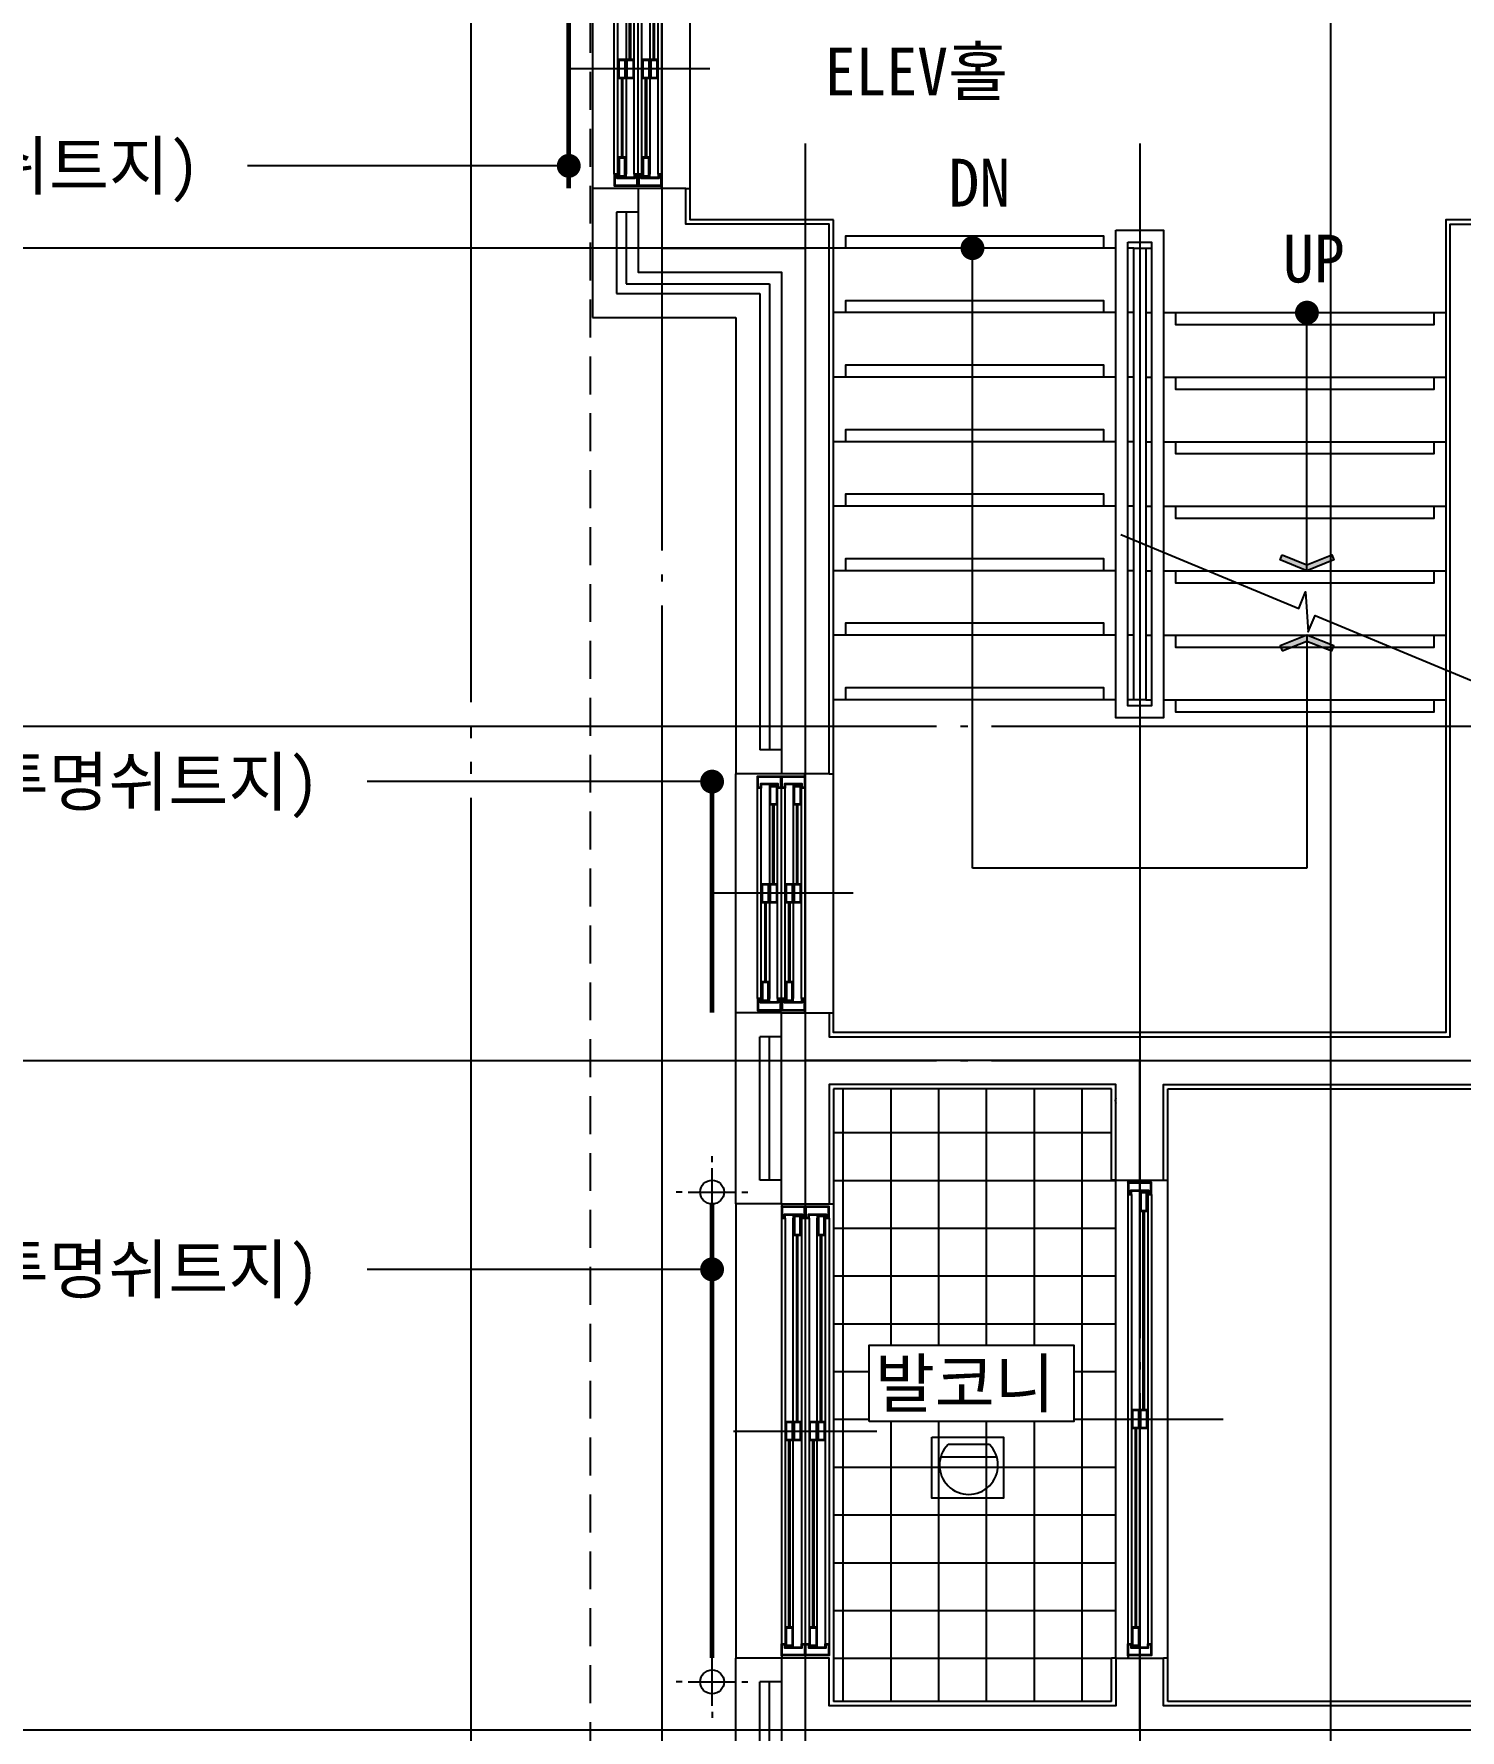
# Model space of a CAD drawing. Header units: millimetres. Extents: x 0 to 42050, y 0 to 29700.
# Drawn here: x 9407 to 15376, y 9952 to 17050 of the extents above; entities that cross this region are included whole.
import ezdxf
from ezdxf.enums import TextEntityAlignment as Align

# ---------------------------------------------------------------- set-up
doc = ezdxf.new("R2010")
doc.units = ezdxf.units.MM
doc.header["$LTSCALE"] = 100
for name, pattern in [('CEN', [52.3, 50, -1, 0.3, -1]), ('DIV', [44, 40, -1, 0.5, -1, 0.5, -1]), ('HID', [2, 1, -1]), ('HIDDEN', [2, 1, -1]), ('HIDDEN2', [4.7625, 3.175, -1.5875])]:
    doc.linetypes.add(name, pattern=pattern)
for name, color, linetype in [('2SEC', 2, 'Continuous'), ('CEN', 1, 'CEN'), ('COL', 2, 'Continuous'), ('COR', 4, 'Continuous'), ('ELE-2', 8, 'Continuous'), ('ETC', 6, 'Continuous'), ('FIN', 6, 'Continuous'), ('HAT', 8, 'Continuous'), ('LAND', 2, 'DIV'), ('ms_sb-건축한계선', 5, 'HIDDEN'), ('RXANNOT', 6, 'Continuous'), ('RXLEADER', 7, 'Continuous'), ('SYMBOL', 7, 'Continuous'), ('TEXT', 3, 'Continuous'), ('WAL', 3, 'Continuous'), ('WID', 4, 'Continuous'), ('WID-S', 3, 'Continuous'), ('감지기', 2, 'Continuous'), ('단열재', 8, 'Continuous'), ('마감선', 8, 'Continuous')]:
    doc.layers.add(name, color=color, linetype=linetype)
doc.layers.add('DEFPOINT', color=171, linetype='Continuous', plot=False)
doc.styles.add('굴림체', font='')
doc.styles.get('굴림체').set_extended_font_data('GulimChe')

# ---------------------------------------------------------------- blocks, each defined once
blk = doc.blocks.new('ertkjelrky')
at = {"layer": 'LAND'}
blk.add_lwpolyline([(17000, -3535.5), (13464.5, 0), (0, 0), (0, -15435.6), (0, -16083), (17000, -16083)], close=True, dxfattribs=at)
at = {"layer": 'ms_sb-건축한계선', "linetype": 'HIDDEN2', "ltscale": 0.5}
blk.add_lwpolyline([(500, -1000), (500, -15583), (16000, -15583)], dxfattribs=at)
blk = doc.blocks.new('RD')
for p, q in [((0, 1.25), (0, 1.5)), ((0, 1), (0, -1)), ((-1.25, 0), (-1.5, 0)), ((-1, 0), (1, 0)), ((1.25, 0), (1.5, 0)), ((0, -1.25), (0, -1.5))]:
    blk.add_line(p, q)
blk.add_circle((0, 0), 0.5)
blk = doc.blocks.new('*B67', base_point=(12245.2, 13921.2))
at = {"layer": 'RXLEADER', "color": 6}
blk.add_lwpolyline([(12195.2, 13921.2), (10800.9, 13921.2)], dxfattribs=at)
at = {"layer": 'RXLEADER', "color": 6, "const_width": 50}
blk.add_lwpolyline([(12270.2, 13921.2, 1), (12220.2, 13921.2, 1)], format="xyb", close=True, dxfattribs=at)
at = {"layer": 'RXANNOT', "color": 3, "style": '굴림체'}
blk.add_text('차면시설(불투명쉬트지)', height=200, dxfattribs=at).set_placement((10600.9, 13921.2), align=Align.MIDDLE_RIGHT)
blk = doc.blocks.new('*B68', base_point=(11645.2, 16498))
at = {"layer": 'RXLEADER', "color": 6, "const_width": 50}
blk.add_lwpolyline([(11670.2, 16498, 1), (11620.2, 16498, 1)], format="xyb", close=True, dxfattribs=at)
at = {"layer": 'RXLEADER', "color": 6}
blk.add_lwpolyline([(11595.2, 16498), (10300.9, 16498)], dxfattribs=at)
at = {"layer": 'RXANNOT', "color": 3, "style": '굴림체'}
blk.add_text('차면시설(불투명쉬트지)', height=200, dxfattribs=at).set_placement((10100.9, 16498), align=Align.MIDDLE_RIGHT)
blk = doc.blocks.new('*B69', base_point=(12245.2, 11880.2))
at = {"layer": 'RXLEADER', "color": 6, "const_width": 50}
blk.add_lwpolyline([(12270.2, 11880.2, 1), (12220.2, 11880.2, 1)], format="xyb", close=True, dxfattribs=at)
at = {"layer": 'RXLEADER', "color": 6}
blk.add_lwpolyline([(12195.2, 11880.2), (10800.9, 11880.2)], dxfattribs=at)
at = {"layer": 'RXANNOT', "color": 3, "style": '굴림체'}
blk.add_text('차면시설(불투명쉬트지)', height=200, dxfattribs=at).set_placement((10600.9, 11880.2), align=Align.MIDDLE_RIGHT)
blk = doc.blocks.new('sdfsfxvc')
at = {"layer": 'ELE-2'}
for p, q in [((76685.2, 13013.7), (76685.2, 13893.7)), ((76701.2, 13013.7), (76701.2, 13893.7)), ((76735.2, 13893.7), (76735.2, 13013.7)), ((76769.2, 13013.7), (76769.2, 13893.7)), ((76785.2, 13013.7), (76785.2, 13893.7)), ((76785.2, 13013.7), (76785.2, 13893.7)), ((76801.2, 13013.7), (76801.2, 13893.7)), ((76835.2, 13893.7), (76835.2, 13013.7)), ((76869.2, 13013.7), (76869.2, 13893.7)), ((76885.2, 13013.7), (76885.2, 13893.7)), ((77085.2, 13453.7), (76485.2, 13453.7))]:
    blk.add_line(p, q, dxfattribs=at)
at = {"layer": 'FIN'}
for centre in [(76888, 13948.7), (76888, 12958.7)]:
    blk.add_arc(centre, 5.74, 119.36498, 240.63502, dxfattribs=at)
at = {"layer": 'WID'}
for p, q in [((76749.7, 13493.7), (76749.7, 13823.7)), ((76754.7, 13493.7), (76754.7, 13823.7)), ((76849.7, 13493.7), (76849.7, 13823.7)), ((76854.7, 13493.7), (76854.7, 13823.7)), ((76715.7, 13413.7), (76715.7, 13083.7)), ((76720.7, 13413.7), (76720.7, 13083.7)), ((76815.7, 13413.7), (76815.7, 13083.7)), ((76820.7, 13413.7), (76820.7, 13083.7))]:
    blk.add_line(p, q, dxfattribs=at)
at = {"layer": 'WID-S'}
for p, q in [((76735.2, 13908.7), (76735.2, 13893.7)), ((76835.2, 13908.7), (76835.2, 13893.7)), ((76735.2, 12998.7), (76735.2, 13013.7)), ((76835.2, 12998.7), (76835.2, 13013.7))]:
    blk.add_line(p, q, dxfattribs=at)
for points in [[(76701.2, 13893.7), (76685.2, 13893.7), (76685.2, 13893.7), (76685.2, 13893.7), (76685.2, 13893.7), (76685.2, 13893.7), (76685.2, 13943.7), (76685.2, 13943.7), (76685.2, 13943.7), (76685.2, 13943.7), (76685.2, 13943.7), (76785.2, 13943.7), (76785.2, 13893.7), (76769.2, 13893.7), (76769.2, 13908.7), (76701.2, 13908.7)], [(76698.2, 13896.7), (76688.2, 13896.7), (76688.2, 13896.7), (76688.2, 13896.7), (76688.2, 13896.7), (76688.2, 13896.7), (76688.2, 13940.7), (76688.2, 13940.7), (76688.2, 13940.7), (76688.2, 13940.7), (76688.2, 13940.7), (76782.2, 13940.7), (76782.2, 13896.7), (76772.2, 13896.7), (76772.2, 13911.7), (76698.2, 13911.7)], [(76801.2, 13893.7), (76785.2, 13893.7), (76785.2, 13893.7), (76785.2, 13893.7), (76785.2, 13893.7), (76785.2, 13893.7), (76785.2, 13943.7), (76785.2, 13943.7), (76785.2, 13943.7), (76785.2, 13943.7), (76785.2, 13943.7), (76885.2, 13943.7), (76885.2, 13893.7), (76869.2, 13893.7), (76869.2, 13908.7), (76801.2, 13908.7)], [(76798.2, 13896.7), (76788.2, 13896.7), (76788.2, 13896.7), (76788.2, 13896.7), (76788.2, 13896.7), (76788.2, 13896.7), (76788.2, 13940.7), (76788.2, 13940.7), (76788.2, 13940.7), (76788.2, 13940.7), (76788.2, 13940.7), (76882.2, 13940.7), (76882.2, 13896.7), (76872.2, 13896.7), (76872.2, 13911.7), (76798.2, 13911.7)], [(76767.2, 13823.7), (76737.2, 13823.7), (76737.2, 13903.7), (76767.2, 13903.7)], [(76764.2, 13826.7), (76740.2, 13826.7), (76740.2, 13900.7), (76764.2, 13900.7)], [(76867.2, 13823.7), (76837.2, 13823.7), (76837.2, 13903.7), (76867.2, 13903.7)], [(76864.2, 13826.7), (76840.2, 13826.7), (76840.2, 13900.7), (76864.2, 13900.7)], [(76733.2, 13413.7), (76703.2, 13413.7), (76703.2, 13493.7), (76733.2, 13493.7)], [(76730.2, 13416.7), (76706.2, 13416.7), (76706.2, 13490.7), (76730.2, 13490.7)], [(76767.2, 13413.7), (76737.2, 13413.7), (76737.2, 13493.7), (76767.2, 13493.7)], [(76764.2, 13416.7), (76740.2, 13416.7), (76740.2, 13490.7), (76764.2, 13490.7)], [(76833.2, 13413.7), (76803.2, 13413.7), (76803.2, 13493.7), (76833.2, 13493.7)], [(76830.2, 13416.7), (76806.2, 13416.7), (76806.2, 13490.7), (76830.2, 13490.7)], [(76867.2, 13413.7), (76837.2, 13413.7), (76837.2, 13493.7), (76867.2, 13493.7)], [(76864.2, 13416.7), (76840.2, 13416.7), (76840.2, 13490.7), (76864.2, 13490.7)], [(76733.2, 13083.7), (76703.2, 13083.7), (76703.2, 13003.7), (76733.2, 13003.7)], [(76730.2, 13080.7), (76706.2, 13080.7), (76706.2, 13006.7), (76730.2, 13006.7)], [(76833.2, 13083.7), (76803.2, 13083.7), (76803.2, 13003.7), (76833.2, 13003.7)], [(76830.2, 13080.7), (76806.2, 13080.7), (76806.2, 13006.7), (76830.2, 13006.7)], [(76701.2, 13013.7), (76685.2, 13013.7), (76685.2, 13013.7), (76685.2, 13013.7), (76685.2, 13013.7), (76685.2, 13013.7), (76685.2, 12963.7), (76685.2, 12963.7), (76685.2, 12963.7), (76685.2, 12963.7), (76685.2, 12963.7), (76785.2, 12963.7), (76785.2, 13013.7), (76769.2, 13013.7), (76769.2, 12998.7), (76701.2, 12998.7)], [(76698.2, 13010.7), (76688.2, 13010.7), (76688.2, 13010.7), (76688.2, 13010.7), (76688.2, 13010.7), (76688.2, 13010.7), (76688.2, 12966.7), (76688.2, 12966.7), (76688.2, 12966.7), (76688.2, 12966.7), (76688.2, 12966.7), (76782.2, 12966.7), (76782.2, 13010.7), (76772.2, 13010.7), (76772.2, 12995.7), (76698.2, 12995.7)], [(76801.2, 13013.7), (76785.2, 13013.7), (76785.2, 13013.7), (76785.2, 13013.7), (76785.2, 13013.7), (76785.2, 13013.7), (76785.2, 12963.7), (76785.2, 12963.7), (76785.2, 12963.7), (76785.2, 12963.7), (76785.2, 12963.7), (76885.2, 12963.7), (76885.2, 13013.7), (76869.2, 13013.7), (76869.2, 12998.7), (76801.2, 12998.7)], [(76798.2, 13010.7), (76788.2, 13010.7), (76788.2, 13010.7), (76788.2, 13010.7), (76788.2, 13010.7), (76788.2, 13010.7), (76788.2, 12966.7), (76788.2, 12966.7), (76788.2, 12966.7), (76788.2, 12966.7), (76788.2, 12966.7), (76882.2, 12966.7), (76882.2, 13010.7), (76872.2, 13010.7), (76872.2, 12995.7), (76798.2, 12995.7)]]:
    blk.add_lwpolyline(points, close=True, dxfattribs=at)
blk = doc.blocks.new('dsfsdfdfssxcv')
at = {"layer": 'ELE-2'}
for p, q in [((76085.2, 16463.7), (76085.2, 17343.7)), ((76101.2, 16463.7), (76101.2, 17343.7)), ((76135.2, 17343.7), (76135.2, 16463.7)), ((76169.2, 16463.7), (76169.2, 17343.7)), ((76185.2, 16463.7), (76185.2, 17343.7)), ((76185.2, 16463.7), (76185.2, 17343.7)), ((76201.2, 16463.7), (76201.2, 17343.7)), ((76235.2, 17343.7), (76235.2, 16463.7)), ((76269.2, 16463.7), (76269.2, 17343.7)), ((76285.2, 16463.7), (76285.2, 17343.7)), ((76485.2, 16903.7), (75885.2, 16903.7))]:
    blk.add_line(p, q, dxfattribs=at)
at = {"layer": 'FIN'}
for centre, radius, start, end in [((76288, 17398.7), 5.74, 119.36498, 240.63502), ((76287.9, 16408.7), 5.67, 118.07249, 241.92751)]:
    blk.add_arc(centre, radius, start, end, dxfattribs=at)
at = {"layer": 'WID'}
for p, q in [((76149.7, 16943.7), (76149.7, 17273.7)), ((76154.7, 16943.7), (76154.7, 17273.7)), ((76249.7, 16943.7), (76249.7, 17273.7)), ((76254.7, 16943.7), (76254.7, 17273.7)), ((76115.7, 16863.7), (76115.7, 16533.7)), ((76120.7, 16863.7), (76120.7, 16533.7)), ((76215.7, 16863.7), (76215.7, 16533.7)), ((76220.7, 16863.7), (76220.7, 16533.7))]:
    blk.add_line(p, q, dxfattribs=at)
at = {"layer": 'WID-S'}
for p, q in [((76135.2, 17358.7), (76135.2, 17343.7)), ((76235.2, 17358.7), (76235.2, 17343.7)), ((76135.2, 16448.7), (76135.2, 16463.7)), ((76235.2, 16448.7), (76235.2, 16463.7))]:
    blk.add_line(p, q, dxfattribs=at)
for points in [[(76101.2, 17343.7), (76085.2, 17343.7), (76085.2, 17343.7), (76085.2, 17343.7), (76085.2, 17343.7), (76085.2, 17343.7), (76085.2, 17393.7), (76085.2, 17393.7), (76085.2, 17393.7), (76085.2, 17393.7), (76085.2, 17393.7), (76185.2, 17393.7), (76185.2, 17343.7), (76169.2, 17343.7), (76169.2, 17358.7), (76101.2, 17358.7)], [(76098.2, 17346.7), (76088.2, 17346.7), (76088.2, 17346.7), (76088.2, 17346.7), (76088.2, 17346.7), (76088.2, 17346.7), (76088.2, 17390.7), (76088.2, 17390.7), (76088.2, 17390.7), (76088.2, 17390.7), (76088.2, 17390.7), (76182.2, 17390.7), (76182.2, 17346.7), (76172.2, 17346.7), (76172.2, 17361.7), (76098.2, 17361.7)], [(76201.2, 17343.7), (76185.2, 17343.7), (76185.2, 17343.7), (76185.2, 17343.7), (76185.2, 17343.7), (76185.2, 17343.7), (76185.2, 17393.7), (76185.2, 17393.7), (76185.2, 17393.7), (76185.2, 17393.7), (76185.2, 17393.7), (76285.2, 17393.7), (76285.2, 17343.7), (76269.2, 17343.7), (76269.2, 17358.7), (76201.2, 17358.7)], [(76198.2, 17346.7), (76188.2, 17346.7), (76188.2, 17346.7), (76188.2, 17346.7), (76188.2, 17346.7), (76188.2, 17346.7), (76188.2, 17390.7), (76188.2, 17390.7), (76188.2, 17390.7), (76188.2, 17390.7), (76188.2, 17390.7), (76282.2, 17390.7), (76282.2, 17346.7), (76272.2, 17346.7), (76272.2, 17361.7), (76198.2, 17361.7)], [(76167.2, 17273.7), (76137.2, 17273.7), (76137.2, 17353.7), (76167.2, 17353.7)], [(76164.2, 17276.7), (76140.2, 17276.7), (76140.2, 17350.7), (76164.2, 17350.7)], [(76267.2, 17273.7), (76237.2, 17273.7), (76237.2, 17353.7), (76267.2, 17353.7)], [(76264.2, 17276.7), (76240.2, 17276.7), (76240.2, 17350.7), (76264.2, 17350.7)], [(76133.2, 16863.7), (76103.2, 16863.7), (76103.2, 16943.7), (76133.2, 16943.7)], [(76130.2, 16866.7), (76106.2, 16866.7), (76106.2, 16940.7), (76130.2, 16940.7)], [(76167.2, 16863.7), (76137.2, 16863.7), (76137.2, 16943.7), (76167.2, 16943.7)], [(76164.2, 16866.7), (76140.2, 16866.7), (76140.2, 16940.7), (76164.2, 16940.7)], [(76233.2, 16863.7), (76203.2, 16863.7), (76203.2, 16943.7), (76233.2, 16943.7)], [(76230.2, 16866.7), (76206.2, 16866.7), (76206.2, 16940.7), (76230.2, 16940.7)], [(76267.2, 16863.7), (76237.2, 16863.7), (76237.2, 16943.7), (76267.2, 16943.7)], [(76264.2, 16866.7), (76240.2, 16866.7), (76240.2, 16940.7), (76264.2, 16940.7)], [(76133.2, 16533.7), (76103.2, 16533.7), (76103.2, 16453.7), (76133.2, 16453.7)], [(76130.2, 16530.7), (76106.2, 16530.7), (76106.2, 16456.7), (76130.2, 16456.7)], [(76233.2, 16533.7), (76203.2, 16533.7), (76203.2, 16453.7), (76233.2, 16453.7)], [(76230.2, 16530.7), (76206.2, 16530.7), (76206.2, 16456.7), (76230.2, 16456.7)], [(76101.2, 16463.7), (76085.2, 16463.7), (76085.2, 16463.7), (76085.2, 16463.7), (76085.2, 16463.7), (76085.2, 16463.7), (76085.2, 16413.7), (76085.2, 16413.7), (76085.2, 16413.7), (76085.2, 16413.7), (76085.2, 16413.7), (76185.2, 16413.7), (76185.2, 16463.7), (76169.2, 16463.7), (76169.2, 16448.7), (76101.2, 16448.7)], [(76098.2, 16460.7), (76088.2, 16460.7), (76088.2, 16460.7), (76088.2, 16460.7), (76088.2, 16460.7), (76088.2, 16460.7), (76088.2, 16416.7), (76088.2, 16416.7), (76088.2, 16416.7), (76088.2, 16416.7), (76088.2, 16416.7), (76182.2, 16416.7), (76182.2, 16460.7), (76172.2, 16460.7), (76172.2, 16445.7), (76098.2, 16445.7)], [(76201.2, 16463.7), (76185.2, 16463.7), (76185.2, 16463.7), (76185.2, 16463.7), (76185.2, 16463.7), (76185.2, 16463.7), (76185.2, 16413.7), (76185.2, 16413.7), (76185.2, 16413.7), (76185.2, 16413.7), (76185.2, 16413.7), (76285.2, 16413.7), (76285.2, 16463.7), (76269.2, 16463.7), (76269.2, 16448.7), (76201.2, 16448.7)], [(76198.2, 16460.7), (76188.2, 16460.7), (76188.2, 16460.7), (76188.2, 16460.7), (76188.2, 16460.7), (76188.2, 16460.7), (76188.2, 16416.7), (76188.2, 16416.7), (76188.2, 16416.7), (76188.2, 16416.7), (76188.2, 16416.7), (76282.2, 16416.7), (76282.2, 16460.7), (76272.2, 16460.7), (76272.2, 16445.7), (76198.2, 16445.7)]]:
    blk.add_lwpolyline(points, close=True, dxfattribs=at)
at = {"layer": '마감선'}
blk.add_line((76285.2, 16403.7), (76285.2, 16403.7), dxfattribs=at)
blk = doc.blocks.new('rekjrltert')
at = {"layer": '감지기', "linetype": 'Continuous', "ltscale": 2}
for p, q in [((240.7, -30.1), (67.4, -30.1)), ((272, -83.8), (36, -83.8))]:
    blk.add_line(p, q, dxfattribs=at)
blk.add_lwpolyline([(0, 0), (300, 0), (300, -255), (0, -255)], close=True, dxfattribs=at)
blk.add_arc((154, -116.7), 122.5, 135, 45, dxfattribs=at)
blk = doc.blocks.new('eksdua')
at = {"layer": '2SEC'}
blk.add_lwpolyline([(0, -12097.9), (0, 7164.8), (-479.4, 7164.8), (0, 6930.1)], dxfattribs=at)

msp = doc.modelspace()

# ---------------------------------------------------------------- hatches: boundary and pattern name
at = {"layer": 'ETC'}
for points in [[(14839.4, 14869.6), (14847.7, 14848.7), (14735.2, 14803.7), (14622.7, 14848.7), (14631.1, 14869.6), (14735.2, 14828)], [(14839.4, 14467.8), (14847.7, 14488.7), (14735.2, 14533.7), (14622.7, 14488.7), (14631.1, 14467.8), (14735.2, 14509.5)]]:
    msp.add_hatch(color=256, dxfattribs=at).paths.add_polyline_path(points)
at = {"layer": 'HAT'}
h = msp.add_hatch(dxfattribs=at)
h.set_pattern_fill('NET', color=256, scale=200, style=0)
h.set_pattern_definition([(0, (-338605.8, 66452.46), (0, 200), []), (90, (-338605.8, 66452.46), (-200, 1e-14), [])])
h.paths.add_polyline_path([(13935.2, 12253.7), (13917.2, 12253.7), (13917.2, 12635.7), (12753.2, 12635.7), (12753.2, 11253.7), (12903.1, 11253.7), (12903.1, 11563.5), (13759.1, 11563.5), (13759.1, 11243.5), (12903.1, 11243.5), (12903.1, 11253.7), (12753.2, 11253.7), (12753.2, 10071.7), (13917.2, 10071.7), (13917.2, 10253.7), (13935.2, 10253.7)])

# ---------------------------------------------------------------- linework, layer by layer
at = {"color": 10, "linetype": 'HID', "const_width": 20}
for points in [[(11645.2, 16403.7), (11645.2, 17403.7)], [(12245.2, 12953.7), (12245.2, 13953.7)], [(12245.2, 10253.7), (12245.2, 12153.7)]]:
    msp.add_lwpolyline(points, dxfattribs=at)
msp.add_lwpolyline([(13956.5, 14955.3), (14700.6, 14645.7), (14729.4, 14715), (14741, 14547.7), (14769.8, 14616.9), (15514, 14307.3)])
at = {"layer": 'CEN'}
for p, q in [((13463, 16153.7), (8185.2, 16153.7)), ((8185.2, 14153.7), (19195, 14153.7)), ((8185.2, 12753.7), (15936.3, 12753.7)), ((8185.2, 9953.7), (31357.6, 9953.7))]:
    msp.add_line(p, q, dxfattribs=at)
for points in [[(12035.2, 25118.5), (12035.2, 5302.5)], [(12035.2, 25118.5), (12035.2, 5302.5)], [(12635.2, 16591.8), (12635.2, 5302.5)], [(14035.2, 16591.8), (14035.2, 5302.5)]]:
    msp.add_lwpolyline(points, dxfattribs=at)
at = {"layer": 'COL'}
for points in [[(12135.2, 16403.7), (11935.2, 16403.7)], [(11935.2, 16403.7), (11935.2, 16053.7), (12535.2, 16053.7), (12535.2, 13953.7)], [(12735.2, 13953.7), (12735.2, 16253.7), (12135.2, 16253.7), (12135.2, 16403.7)], [(12535.2, 12153.7), (12535.2, 12953.7), (12735.2, 12953.7), (12735.2, 12853.7), (15335.2, 12853.7), (15335.2, 16253.7), (15535.2, 16253.7), (15535.2, 14253.7), (17135.2, 14253.7), (17135.2, 13953.7)], [(14135.2, 12253.7), (14135.2, 12653.7), (15535.2, 12653.7), (15535.2, 14053.7), (16935.2, 14053.7), (16935.2, 13953.7), (17135.2, 13953.7)], [(12735.2, 13953.7), (12535.2, 13953.7)], [(13935.2, 12253.7), (13935.2, 12653.7), (12735.2, 12653.7), (12735.2, 12153.7)], [(13935.2, 12253.7), (14135.2, 12253.7)], [(12535.2, 12153.7), (12735.2, 12153.7)], [(12535.2, 10253.7), (12535.2, 9853.7), (13935.2, 9853.7), (13935.2, 9853.7), (17735.2, 9853.7), (17735.2, 10053.7), (17135.2, 10053.7)], [(13935.2, 10253.7), (13935.2, 10053.7), (12735.2, 10053.7), (12735.2, 10253.7), (12535.2, 10253.7)], [(13935.2, 10253.7), (14135.2, 10253.7)], [(16935.2, 10053.7), (14135.2, 10053.7), (14135.2, 10253.7)]]:
    msp.add_lwpolyline(points, dxfattribs=at)
at = {"layer": 'COR'}
for p, q in [((13935.2, 16153.7), (12753.2, 16153.7)), ((14010.2, 16153.7), (13985.2, 16153.7)), ((14060.2, 16153.7), (14085.2, 16153.7)), ((13935.2, 15883.7), (12753.2, 15883.7)), ((14010.2, 15883.7), (13985.2, 15883.7)), ((14060.2, 15883.7), (14085.2, 15883.7)), ((14135.2, 15883.7), (15317.2, 15883.7)), ((13935.2, 15613.7), (12753.2, 15613.7)), ((14010.2, 15613.7), (13985.2, 15613.7)), ((14060.2, 15613.7), (14085.2, 15613.7)), ((14135.2, 15613.7), (15317.2, 15613.7)), ((13935.2, 15343.7), (12753.2, 15343.7)), ((14010.2, 15343.7), (13985.2, 15343.7)), ((14060.2, 15343.7), (14085.2, 15343.7)), ((14135.2, 15343.7), (15317.2, 15343.7)), ((13935.2, 15073.7), (12753.2, 15073.7)), ((14010.2, 15073.7), (13985.2, 15073.7)), ((14060.2, 15073.7), (14085.2, 15073.7)), ((14135.2, 15073.7), (15317.2, 15073.7)), ((13935.2, 14803.7), (12753.2, 14803.7)), ((14010.2, 14803.7), (13985.2, 14803.7)), ((14060.2, 14803.7), (14085.2, 14803.7)), ((14135.2, 14803.7), (15317.2, 14803.7)), ((13935.2, 14533.7), (12753.2, 14533.7)), ((14010.2, 14533.7), (13985.2, 14533.7)), ((14060.2, 14533.7), (14085.2, 14533.7)), ((14135.2, 14533.7), (15317.2, 14533.7)), ((13935.2, 14263.7), (12753.2, 14263.7)), ((14010.2, 14263.7), (13985.2, 14263.7)), ((14060.2, 14263.7), (14085.2, 14263.7)), ((14135.2, 14263.7), (15317.2, 14263.7))]:
    msp.add_line(p, q, dxfattribs=at)
for points in [[(13935.2, 16228.7), (14135.2, 16228.7), (14135.2, 14188.7), (13935.2, 14188.7)], [(13985.2, 16178.7), (14085.2, 16178.7), (14085.2, 14238.7), (13985.2, 14238.7)], [(14010.2, 16153.7), (14060.2, 16153.7), (14060.2, 14263.7), (14010.2, 14263.7)]]:
    msp.add_lwpolyline(points, close=True, dxfattribs=at)
at = {"layer": 'DEFPOINT'}
for points in [[(24035.2, 21253.7), (12035.2, 21253.7), (12035.2, 16153.7), (12635.2, 16153.7), (12635.2, 9953.7), (26835.2, 9953.7), (26835.2, 18453.7)], [(14035.2, 12753.7), (12635.2, 12753.7), (12635.2, 9953.7), (14035.2, 9953.7)]]:
    msp.add_lwpolyline(points, close=True, dxfattribs=at)
at = {"layer": 'ELE-2'}
for p, q in [((11745.2, 17403.7), (11745.2, 16403.7)), ((12345.2, 12953.7), (12345.2, 13953.7)), ((12345.2, 12153.7), (12345.2, 10253.7)), ((13985.2, 12193.7), (13985.2, 10313.7)), ((14001.2, 12193.7), (14001.2, 10313.7)), ((14035.2, 10313.7), (14035.2, 12193.7)), ((14069.2, 12193.7), (14069.2, 10313.7)), ((14085.2, 12193.7), (14085.2, 10313.7)), ((14085.2, 12193.7), (14085.2, 10313.7)), ((12535.2, 12093.7), (12535.2, 10313.7)), ((12551.2, 12093.7), (12551.2, 10313.7)), ((12585.2, 10313.7), (12585.2, 12093.7)), ((12619.2, 12093.7), (12619.2, 10313.7)), ((12635.2, 12093.7), (12635.2, 10313.7)), ((12635.2, 12093.7), (12635.2, 10313.7)), ((12651.2, 12093.7), (12651.2, 10313.7)), ((12685.2, 10313.7), (12685.2, 12093.7)), ((12719.2, 12093.7), (12719.2, 10313.7)), ((12735.2, 12093.7), (12735.2, 10313.7)), ((13785.2, 11253.7), (14385.2, 11253.7)), ((12335.2, 11203.7), (12935.2, 11203.7))]:
    msp.add_line(p, q, dxfattribs=at)
for points in [[(13885.2, 16153.7), (13885.2, 16203.7), (12803.2, 16203.7), (12803.2, 16153.7)], [(13885.2, 15883.7), (13885.2, 15933.7), (12803.2, 15933.7), (12803.2, 15883.7)], [(14185.2, 15883.7), (14185.2, 15833.7), (15267.2, 15833.7), (15267.2, 15883.7)], [(13885.2, 15613.7), (13885.2, 15663.7), (12803.2, 15663.7), (12803.2, 15613.7)], [(14185.2, 15613.7), (14185.2, 15563.7), (15267.2, 15563.7), (15267.2, 15613.7)], [(13885.2, 15343.7), (13885.2, 15393.7), (12803.2, 15393.7), (12803.2, 15343.7)], [(14185.2, 15343.7), (14185.2, 15293.7), (15267.2, 15293.7), (15267.2, 15343.7)], [(13885.2, 15073.7), (13885.2, 15123.7), (12803.2, 15123.7), (12803.2, 15073.7)], [(14185.2, 15073.7), (14185.2, 15023.7), (15267.2, 15023.7), (15267.2, 15073.7)], [(13885.2, 14803.7), (13885.2, 14853.7), (12803.2, 14853.7), (12803.2, 14803.7)], [(14185.2, 14803.7), (14185.2, 14753.7), (15267.2, 14753.7), (15267.2, 14803.7)], [(13885.2, 14533.7), (13885.2, 14583.7), (12803.2, 14583.7), (12803.2, 14533.7)], [(14185.2, 14533.7), (14185.2, 14483.7), (15267.2, 14483.7), (15267.2, 14533.7)], [(13885.2, 14263.7), (13885.2, 14313.7), (12803.2, 14313.7), (12803.2, 14263.7)], [(14185.2, 14263.7), (14185.2, 14213.7), (15267.2, 14213.7), (15267.2, 14263.7)]]:
    msp.add_lwpolyline(points, dxfattribs=at)
at = {"layer": 'ETC'}
for p, q in [((13335.2, 13558.7), (13335.2, 16153.7)), ((14735.2, 14803.7), (14735.2, 15883.7)), ((14735.2, 14533.7), (14735.2, 13558.7)), ((14735.2, 13558.7), (13335.2, 13558.7))]:
    msp.add_line(p, q, dxfattribs=at)
at = {"layer": 'ETC', "const_width": 50}
for points in [[(13310.2, 16153.7, -1), (13360.2, 16153.7, -1)], [(14710.2, 15883.7, -1), (14760.2, 15883.7, -1)]]:
    msp.add_lwpolyline(points, format="xyb", close=True, dxfattribs=at)
at = {"layer": 'ETC'}
for points in [[(14631.1, 14869.6), (14735.2, 14828), (14839.4, 14869.6), (14847.7, 14848.7), (14735.2, 14803.7), (14622.7, 14848.7)], [(14631.1, 14467.8), (14735.2, 14509.5), (14839.4, 14467.8), (14847.7, 14488.7), (14735.2, 14533.7), (14622.7, 14488.7)]]:
    msp.add_lwpolyline(points, close=True, dxfattribs=at)
at = {"layer": 'ETC', "color": 6}
msp.add_lwpolyline([(12903.1, 11243.5), (12903.1, 11563.5), (13759.1, 11563.5), (13759.1, 11243.5)], close=True, dxfattribs=at)
at = {"layer": 'FIN'}
for centre, radius, start, end in [((13982.6, 12248.7), 5.67, 298.07249, 61.92751), ((12532.6, 12148.7), 5.67, 298.07249, 61.92751), ((12532.4, 10258.7), 5.74, 299.36498, 60.63502), ((13982.4, 10258.7), 5.74, 299.36498, 60.63502)]:
    msp.add_arc(centre, radius, start, end, dxfattribs=at)
at = {"layer": 'HAT', "color": 5}
msp.add_lwpolyline([(13935.2, 12596.5, 0.242536), (13935.2, 12575.9, 0.242536)], format="xyb", dxfattribs=at)
at = {"layer": 'WAL'}
for p, q in [((11745.2, 16403.7), (11745.2, 15863.7)), ((11935.2, 16403.7), (11745.2, 16403.7)), ((11845.2, 16303.7), (11845.2, 15963.7)), ((11935.2, 16303.7), (11845.2, 16303.7)), ((11845.2, 15963.7), (12445.2, 15963.7)), ((12445.2, 15963.7), (12445.2, 14053.7)), ((11745.2, 15863.7), (12345.2, 15863.7)), ((12345.2, 15863.7), (12345.2, 13953.7)), ((12535.2, 14053.7), (12445.2, 14053.7)), ((12535.2, 13953.7), (12345.2, 13953.7)), ((12345.2, 12153.7), (12345.2, 12953.7)), ((12535.2, 12953.7), (12345.2, 12953.7)), ((12445.2, 12253.7), (12445.2, 12853.7)), ((12535.2, 12853.7), (12445.2, 12853.7)), ((12535.2, 12253.7), (12445.2, 12253.7)), ((12535.2, 12153.7), (12345.2, 12153.7)), ((12345.2, 9663.7), (12345.2, 10253.7)), ((12535.2, 10253.7), (12345.2, 10253.7)), ((12445.2, 9763.7), (12445.2, 10153.7)), ((12535.2, 10153.7), (12445.2, 10153.7))]:
    msp.add_line(p, q, dxfattribs=at)
at = {"layer": 'WID'}
for p, q in [((14049.7, 11293.7), (14049.7, 12123.7)), ((14054.7, 11293.7), (14054.7, 12123.7)), ((12599.7, 11243.7), (12599.7, 12023.7)), ((12604.7, 11243.7), (12604.7, 12023.7)), ((12699.7, 11243.7), (12699.7, 12023.7)), ((12704.7, 11243.7), (12704.7, 12023.7)), ((12565.7, 11163.7), (12565.7, 10383.7)), ((12570.7, 11163.7), (12570.7, 10383.7)), ((12665.7, 11163.7), (12665.7, 10383.7)), ((12670.7, 11163.7), (12670.7, 10383.7)), ((14015.7, 11213.7), (14015.7, 10383.7)), ((14020.7, 11213.7), (14020.7, 10383.7))]:
    msp.add_line(p, q, dxfattribs=at)
at = {"layer": 'WID-S'}
for p, q in [((14035.2, 12208.7), (14035.2, 12193.7)), ((12585.2, 12108.7), (12585.2, 12093.7)), ((12685.2, 12108.7), (12685.2, 12093.7)), ((12585.2, 10298.7), (12585.2, 10313.7)), ((12685.2, 10298.7), (12685.2, 10313.7)), ((14035.2, 10298.7), (14035.2, 10313.7))]:
    msp.add_line(p, q, dxfattribs=at)
for points in [[(14069.2, 12193.7), (14085.2, 12193.7), (14085.2, 12193.7), (14085.2, 12193.7), (14085.2, 12193.7), (14085.2, 12193.7), (14085.2, 12243.7), (14085.2, 12243.7), (14085.2, 12243.7), (14085.2, 12243.7), (14085.2, 12243.7), (13985.2, 12243.7), (13985.2, 12193.7), (14001.2, 12193.7), (14001.2, 12208.7), (14069.2, 12208.7)], [(14072.2, 12196.7), (14082.2, 12196.7), (14082.2, 12196.7), (14082.2, 12196.7), (14082.2, 12196.7), (14082.2, 12196.7), (14082.2, 12240.7), (14082.2, 12240.7), (14082.2, 12240.7), (14082.2, 12240.7), (14082.2, 12240.7), (13988.2, 12240.7), (13988.2, 12196.7), (13998.2, 12196.7), (13998.2, 12211.7), (14072.2, 12211.7)], [(12619.2, 12093.7), (12635.2, 12093.7), (12635.2, 12093.7), (12635.2, 12093.7), (12635.2, 12093.7), (12635.2, 12093.7), (12635.2, 12143.7), (12635.2, 12143.7), (12635.2, 12143.7), (12635.2, 12143.7), (12635.2, 12143.7), (12535.2, 12143.7), (12535.2, 12093.7), (12551.2, 12093.7), (12551.2, 12108.7), (12619.2, 12108.7)], [(12622.2, 12096.7), (12632.2, 12096.7), (12632.2, 12096.7), (12632.2, 12096.7), (12632.2, 12096.7), (12632.2, 12096.7), (12632.2, 12140.7), (12632.2, 12140.7), (12632.2, 12140.7), (12632.2, 12140.7), (12632.2, 12140.7), (12538.2, 12140.7), (12538.2, 12096.7), (12548.2, 12096.7), (12548.2, 12111.7), (12622.2, 12111.7)], [(12719.2, 12093.7), (12735.2, 12093.7), (12735.2, 12093.7), (12735.2, 12093.7), (12735.2, 12093.7), (12735.2, 12093.7), (12735.2, 12143.7), (12735.2, 12143.7), (12735.2, 12143.7), (12735.2, 12143.7), (12735.2, 12143.7), (12635.2, 12143.7), (12635.2, 12093.7), (12651.2, 12093.7), (12651.2, 12108.7), (12719.2, 12108.7)], [(12722.2, 12096.7), (12732.2, 12096.7), (12732.2, 12096.7), (12732.2, 12096.7), (12732.2, 12096.7), (12732.2, 12096.7), (12732.2, 12140.7), (12732.2, 12140.7), (12732.2, 12140.7), (12732.2, 12140.7), (12732.2, 12140.7), (12638.2, 12140.7), (12638.2, 12096.7), (12648.2, 12096.7), (12648.2, 12111.7), (12722.2, 12111.7)], [(14037.2, 12123.7), (14067.2, 12123.7), (14067.2, 12203.7), (14037.2, 12203.7)], [(14040.2, 12126.7), (14064.2, 12126.7), (14064.2, 12200.7), (14040.2, 12200.7)], [(12587.2, 12023.7), (12617.2, 12023.7), (12617.2, 12103.7), (12587.2, 12103.7)], [(12590.2, 12026.7), (12614.2, 12026.7), (12614.2, 12100.7), (12590.2, 12100.7)], [(12687.2, 12023.7), (12717.2, 12023.7), (12717.2, 12103.7), (12687.2, 12103.7)], [(12690.2, 12026.7), (12714.2, 12026.7), (12714.2, 12100.7), (12690.2, 12100.7)], [(14003.2, 11293.7), (14033.2, 11293.7), (14033.2, 11213.7), (14003.2, 11213.7)], [(14006.2, 11290.7), (14030.2, 11290.7), (14030.2, 11216.7), (14006.2, 11216.7)], [(14037.2, 11293.7), (14067.2, 11293.7), (14067.2, 11213.7), (14037.2, 11213.7)], [(14040.2, 11290.7), (14064.2, 11290.7), (14064.2, 11216.7), (14040.2, 11216.7)], [(12553.2, 11243.7), (12583.2, 11243.7), (12583.2, 11163.7), (12553.2, 11163.7)], [(12556.2, 11240.7), (12580.2, 11240.7), (12580.2, 11166.7), (12556.2, 11166.7)], [(12587.2, 11243.7), (12617.2, 11243.7), (12617.2, 11163.7), (12587.2, 11163.7)], [(12590.2, 11240.7), (12614.2, 11240.7), (12614.2, 11166.7), (12590.2, 11166.7)], [(12653.2, 11243.7), (12683.2, 11243.7), (12683.2, 11163.7), (12653.2, 11163.7)], [(12656.2, 11240.7), (12680.2, 11240.7), (12680.2, 11166.7), (12656.2, 11166.7)], [(12687.2, 11243.7), (12717.2, 11243.7), (12717.2, 11163.7), (12687.2, 11163.7)], [(12690.2, 11240.7), (12714.2, 11240.7), (12714.2, 11166.7), (12690.2, 11166.7)], [(12553.2, 10383.7), (12583.2, 10383.7), (12583.2, 10303.7), (12553.2, 10303.7)], [(12556.2, 10380.7), (12580.2, 10380.7), (12580.2, 10306.7), (12556.2, 10306.7)], [(12653.2, 10383.7), (12683.2, 10383.7), (12683.2, 10303.7), (12653.2, 10303.7)], [(12656.2, 10380.7), (12680.2, 10380.7), (12680.2, 10306.7), (12656.2, 10306.7)], [(14003.2, 10383.7), (14033.2, 10383.7), (14033.2, 10303.7), (14003.2, 10303.7)], [(14006.2, 10380.7), (14030.2, 10380.7), (14030.2, 10306.7), (14006.2, 10306.7)], [(12619.2, 10313.7), (12635.2, 10313.7), (12635.2, 10313.7), (12635.2, 10313.7), (12635.2, 10313.7), (12635.2, 10313.7), (12635.2, 10263.7), (12635.2, 10263.7), (12635.2, 10263.7), (12635.2, 10263.7), (12635.2, 10263.7), (12535.2, 10263.7), (12535.2, 10313.7), (12551.2, 10313.7), (12551.2, 10298.7), (12619.2, 10298.7)], [(12622.2, 10310.7), (12632.2, 10310.7), (12632.2, 10310.7), (12632.2, 10310.7), (12632.2, 10310.7), (12632.2, 10310.7), (12632.2, 10266.7), (12632.2, 10266.7), (12632.2, 10266.7), (12632.2, 10266.7), (12632.2, 10266.7), (12538.2, 10266.7), (12538.2, 10310.7), (12548.2, 10310.7), (12548.2, 10295.7), (12622.2, 10295.7)], [(12719.2, 10313.7), (12735.2, 10313.7), (12735.2, 10313.7), (12735.2, 10313.7), (12735.2, 10313.7), (12735.2, 10313.7), (12735.2, 10263.7), (12735.2, 10263.7), (12735.2, 10263.7), (12735.2, 10263.7), (12735.2, 10263.7), (12635.2, 10263.7), (12635.2, 10313.7), (12651.2, 10313.7), (12651.2, 10298.7), (12719.2, 10298.7)], [(12722.2, 10310.7), (12732.2, 10310.7), (12732.2, 10310.7), (12732.2, 10310.7), (12732.2, 10310.7), (12732.2, 10310.7), (12732.2, 10266.7), (12732.2, 10266.7), (12732.2, 10266.7), (12732.2, 10266.7), (12732.2, 10266.7), (12638.2, 10266.7), (12638.2, 10310.7), (12648.2, 10310.7), (12648.2, 10295.7), (12722.2, 10295.7)], [(14069.2, 10313.7), (14085.2, 10313.7), (14085.2, 10313.7), (14085.2, 10313.7), (14085.2, 10313.7), (14085.2, 10313.7), (14085.2, 10263.7), (14085.2, 10263.7), (14085.2, 10263.7), (14085.2, 10263.7), (14085.2, 10263.7), (13985.2, 10263.7), (13985.2, 10313.7), (14001.2, 10313.7), (14001.2, 10298.7), (14069.2, 10298.7)], [(14072.2, 10310.7), (14082.2, 10310.7), (14082.2, 10310.7), (14082.2, 10310.7), (14082.2, 10310.7), (14082.2, 10310.7), (14082.2, 10266.7), (14082.2, 10266.7), (14082.2, 10266.7), (14082.2, 10266.7), (14082.2, 10266.7), (13988.2, 10266.7), (13988.2, 10310.7), (13998.2, 10310.7), (13998.2, 10295.7), (14072.2, 10295.7)]]:
    msp.add_lwpolyline(points, close=True, dxfattribs=at)
at = {"layer": '단열재'}
for p, q in [((11885.2, 16303.7), (11885.2, 16003.7)), ((11885.2, 16003.7), (12485.2, 16003.7)), ((12485.2, 16003.7), (12485.2, 14053.7)), ((12485.2, 12253.7), (12485.2, 12853.7)), ((12485.2, 9803.7), (12485.2, 10153.7))]:
    msp.add_line(p, q, dxfattribs=at)
at = {"layer": '마감선'}
for p, q in [((12135.2, 16403.7), (12153.2, 16403.7)), ((12735.2, 13953.7), (12753.2, 13953.7)), ((12635.2, 12953.7), (12635.2, 12953.7)), ((12735.2, 12953.7), (12753.2, 12953.7)), ((12753.2, 12635.7), (12753.2, 10071.7)), ((13917.2, 12635.7), (12753.2, 12635.7)), ((13917.2, 12253.7), (13917.2, 12635.7)), ((14153.2, 12635.7), (15553.2, 12635.7)), ((14153.2, 12253.7), (14153.2, 12635.7)), ((13935.2, 12253.7), (13917.2, 12253.7)), ((13935.2, 10253.7), (13935.2, 12253.7)), ((14135.2, 12253.7), (14153.2, 12253.7)), ((14153.2, 10253.7), (14153.2, 12253.7)), ((12735.2, 12153.7), (12753.2, 12153.7)), ((13917.2, 10071.7), (13917.2, 10253.7)), ((13935.2, 10253.7), (13917.2, 10253.7)), ((14153.2, 10253.7), (14135.2, 10253.7)), ((14153.2, 10071.7), (14153.2, 10253.7)), ((13917.2, 10071.7), (12753.2, 10071.7)), ((16917.2, 10071.7), (14153.2, 10071.7))]:
    msp.add_line(p, q, dxfattribs=at)
for points in [[(12753.2, 16271.7), (12153.2, 16271.7), (12153.2, 17535.7), (12635.2, 17535.7)], [(16960.2, 14271.7), (15553.2, 14271.7), (15553.2, 16271.7), (15317.2, 16271.7), (15317.2, 12871.7), (12753.2, 12871.7), (12753.2, 16271.7)]]:
    msp.add_lwpolyline(points, dxfattribs=at)

# ---------------------------------------------------------------- block references
at = {"layer": '2SEC'}
msp.add_blockref('eksdua', (14835.2, 17953.7), dxfattribs=at)
at = {"layer": 'COL'}
for name in ['dsfsdfdfssxcv', 'sdfsfxvc']:
    msp.add_blockref(name, (-64250, 0), dxfattribs=at)
at = {"layer": 'RXLEADER', "color": 6}
for name, p in [('*B68', (11645.2, 16498)), ('*B67', (12245.2, 13921.2)), ('*B69', (12245.2, 11880.2))]:
    msp.add_blockref(name, p, dxfattribs=at)
at = {"layer": 'SYMBOL', "xscale": 100, "yscale": 100, "zscale": 100, "rotation": 90}
for p in [(12245.2, 12203.7), (12245.2, 10153.7)]:
    msp.add_blockref('RD', p, dxfattribs=at)
at = {"layer": 'WAL'}
msp.add_blockref('ertkjelrky', (11235.2, 22653.7), dxfattribs=at)
at = {"layer": '감지기'}
msp.add_blockref('rekjrltert', (13165.5, 11177.4), dxfattribs=at)

# ---------------------------------------------------------------- texts
at = {"layer": 'TEXT', "style": '굴림체'}
for s, p in [('ELEV홀', (12716, 16892.7)), ('발코니', (12926.8, 11403.5))]:
    msp.add_text(s, height=200, dxfattribs=at).set_placement(p, align=Align.MIDDLE_LEFT)
for s, p in [('DN', (13364, 16427.7)), ('UP', (14764, 16110.1))]:
    msp.add_text(s, height=200, dxfattribs=at).set_placement(p, align=Align.MIDDLE_CENTER)

doc.saveas('drawing.dxf')
